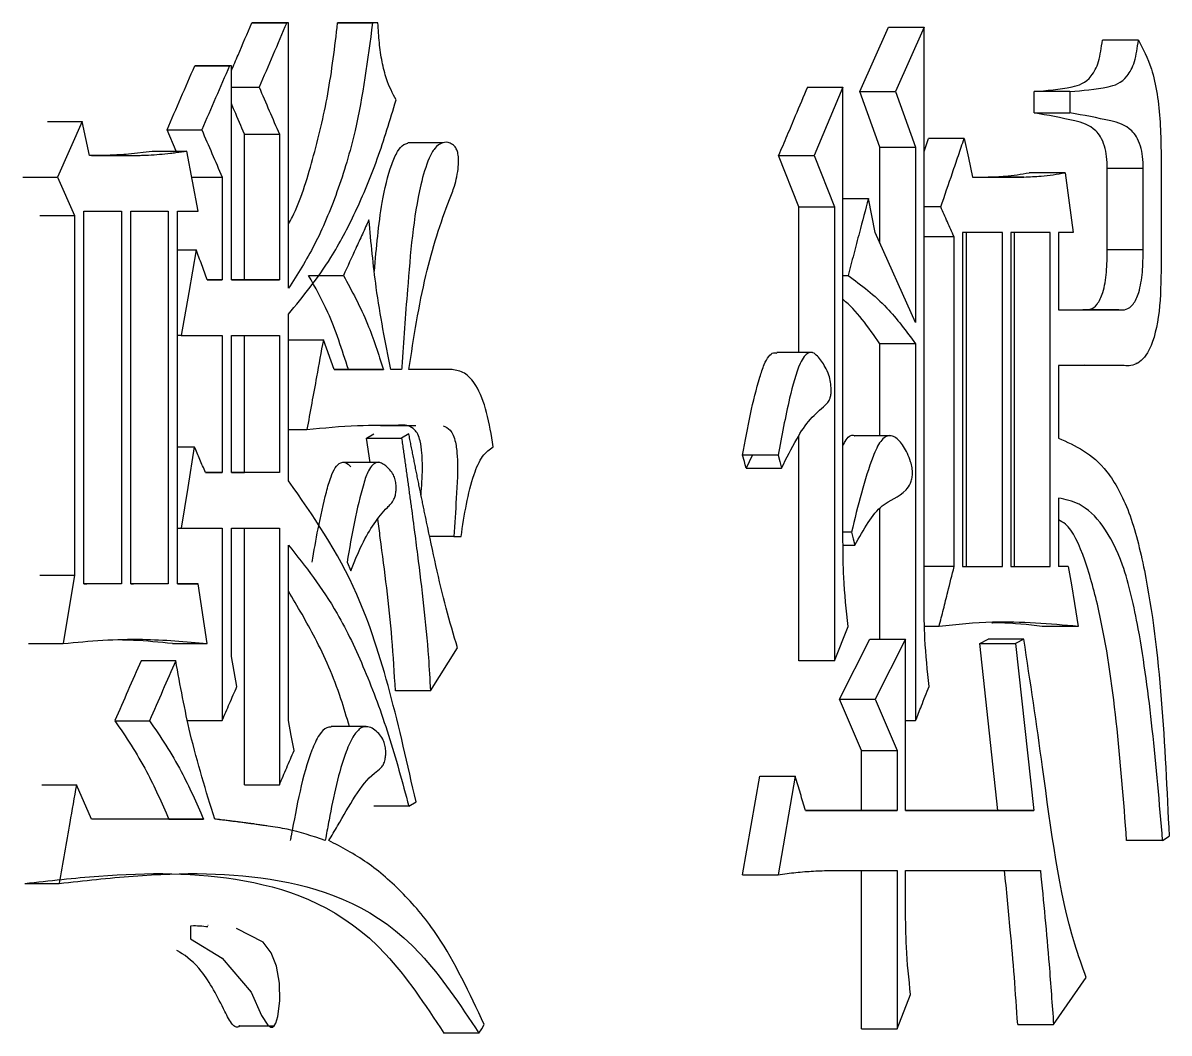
# Model space of a CAD drawing. Header units: millimetres. Extents: x 1852 to 4288, y 681 to 2404.
# Drawn here: x 2969.806 to 2972.702, y 950.292 to 952.845 of the extents above; entities that cross this region are included whole.
import ezdxf

# ---------------------------------------------------------------- set-up
doc = ezdxf.new("R2010")
doc.units = ezdxf.units.MM

msp = doc.modelspace()

# ---------------------------------------------------------------- linework, layer by layer
at = {"color": 7, "linetype": 'Continuous', "lineweight": 25}
for p, q in [((2970.3844, 952.845), (2970.4725, 952.845)), ((2970.3891, 952.845), (2970.3844, 952.845)), ((2970.4771, 952.845), (2970.3891, 952.845)), ((2970.4771, 952.845), (2970.4725, 952.845)), ((2970.4771, 952.1743), (2970.4771, 952.845)), ((2970.7032, 952.845), (2970.6149, 952.845)), ((2970.7032, 952.845), (2970.6895, 952.845)), ((2971.9208, 952.6719), (2971.993, 952.8342)), ((2971.993, 952.8342), (2972.0831, 952.8342)), ((2972.0831, 952.8342), (2972.0109, 952.6719)), ((2972.0831, 951.3847), (2972.0831, 952.8342)), ((2972.6248, 952.8018), (2972.5339, 952.8018)), ((2970.2402, 952.7368), (2970.328, 952.7368)), ((2970.2449, 952.7368), (2970.2402, 952.7368)), ((2970.3327, 952.7368), (2970.2449, 952.7368)), ((2970.3327, 952.7368), (2970.328, 952.7368)), ((2970.3327, 952.1959), (2970.3327, 952.7368)), ((2970.3327, 952.6827), (2970.4027, 952.6827)), ((2971.7884, 952.6828), (2971.8783, 952.6828)), ((2971.8783, 952.6828), (2971.8052, 952.5097)), ((2971.8783, 951.5361), (2971.8783, 952.6828)), ((2971.9208, 952.6719), (2972.0109, 952.6719)), ((2971.9718, 952.5313), (2971.9208, 952.6719)), ((2972.0109, 952.6719), (2972.0619, 952.5313)), ((2972.4519, 952.672), (2972.3613, 952.672)), ((2972.3613, 952.6179), (2972.3613, 952.672)), ((2972.4519, 952.672), (2972.4519, 952.6179)), ((2972.3613, 952.6179), (2972.4519, 952.6179)), ((2969.8678, 952.5962), (2969.9552, 952.5962)), ((2969.9552, 952.5962), (2969.8932, 952.4556)), ((2969.9742, 952.5096), (2969.9552, 952.5962)), ((2970.17, 952.5746), (2970.2578, 952.5746)), ((2970.1934, 952.5205), (2970.17, 952.5746)), ((2970.3659, 952.5637), (2970.4539, 952.5637)), ((2970.3659, 952.1959), (2970.3659, 952.5637)), ((2970.4539, 952.5637), (2970.4539, 952.1959)), ((2972.0831, 952.5202), (2972.0943, 952.553)), ((2972.1845, 952.553), (2972.0943, 952.553)), ((2970.0726, 952.5142), (2970.1325, 952.5205)), ((2970.1325, 952.5205), (2970.2202, 952.5205)), ((2970.2484, 952.369), (2970.2202, 952.5205)), ((2970.8677, 952.5422), (2970.7786, 952.5422)), ((2971.9718, 952.2881), (2971.9718, 952.5313)), ((2972.0619, 952.5313), (2972.0619, 952.0878)), ((2972.682, 952.5205), (2972.682, 952.2176)), ((2971.7154, 952.5097), (2971.8052, 952.5097)), ((2971.767, 952.3799), (2971.7154, 952.5097)), ((2971.8052, 952.5097), (2971.8568, 952.3799)), ((2972.4394, 952.4664), (2972.3488, 952.4664)), ((2972.6371, 952.4772), (2972.5462, 952.4772)), ((2972.5462, 952.2717), (2972.5462, 952.4772)), ((2972.6371, 952.2717), (2972.6371, 952.4772)), ((2969.8059, 952.4556), (2969.8932, 952.4556)), ((2969.8932, 952.4556), (2969.9361, 952.3582)), ((2970.2323, 952.4556), (2970.3093, 952.4556)), ((2970.3093, 952.4556), (2970.3093, 952.1959)), ((2972.2056, 952.4556), (2972.3355, 952.4556)), ((2972.2056, 952.4556), (2972.245, 952.4556)), ((2972.3355, 952.4556), (2972.245, 952.4556)), ((2971.767, 952.3799), (2971.8568, 952.3799)), ((2971.767, 952.0121), (2971.767, 952.3799)), ((2971.8568, 952.3799), (2971.8568, 951.2332)), ((2971.8783, 952.4015), (2971.9426, 952.4015)), ((2971.9597, 952.315), (2971.9426, 952.4015)), ((2972.1255, 952.3799), (2972.0831, 952.3799)), ((2969.9599, 951.4279), (2969.9599, 952.369)), ((2969.9599, 952.369), (2970.055, 952.369)), ((2970.055, 952.369), (2970.055, 951.4279)), ((2970.0786, 951.4279), (2970.0786, 952.369)), ((2970.0786, 952.369), (2970.1731, 952.369)), ((2970.1731, 952.369), (2970.1731, 951.4279)), ((2970.1967, 952.369), (2970.2484, 952.369)), ((2970.1967, 951.4279), (2970.1967, 952.369)), ((2972.0619, 952.0878), (2971.9597, 952.315)), ((2972.1592, 952.3042), (2972.0831, 952.3042)), ((2972.1592, 951.4712), (2972.1592, 952.3042)), ((2972.2811, 952.315), (2972.1803, 952.315)), ((2972.1803, 952.315), (2972.1803, 951.4712)), ((2972.1907, 951.4712), (2972.1907, 952.315)), ((2972.2811, 951.4712), (2972.2811, 952.315)), ((2972.4021, 952.315), (2972.3021, 952.315)), ((2972.3021, 952.315), (2972.3021, 951.4712)), ((2972.3115, 951.4712), (2972.3115, 952.315)), ((2972.4021, 951.4712), (2972.4021, 952.315)), ((2972.4601, 952.315), (2972.4229, 952.315)), ((2972.4229, 952.315), (2972.4229, 952.1203)), ((2970.1967, 952.2717), (2970.2437, 952.2717)), ((2972.6371, 952.2717), (2972.5462, 952.2717)), ((2971.8783, 952.2068), (2971.8912, 952.2068)), ((2970.3093, 952.1959), (2970.2718, 952.1959)), ((2970.2718, 952.1959), (2970.3093, 952.1959)), ((2970.3327, 952.1959), (2970.3659, 952.1959)), ((2970.4539, 952.1959), (2970.3327, 952.1959)), ((2970.3659, 952.1959), (2970.4539, 952.1959)), ((2972.4229, 952.1203), (2972.5756, 952.1203)), ((2972.4229, 952.1203), (2972.4848, 952.1203)), ((2972.5756, 952.1203), (2972.4848, 952.1203)), ((2970.4771, 951.6875), (2970.4771, 952.1094)), ((2970.2061, 952.0553), (2970.1967, 952.0553)), ((2970.2061, 952.0553), (2970.3093, 952.0553)), ((2970.3093, 952.0553), (2970.3093, 951.7092)), ((2970.3327, 951.7092), (2970.3327, 952.0553)), ((2970.3327, 952.0553), (2970.4539, 952.0553)), ((2970.3659, 951.7092), (2970.3659, 952.0553)), ((2970.4539, 952.0553), (2970.4539, 951.7092)), ((2970.4771, 952.0445), (2970.5651, 952.0445)), ((2970.5928, 951.9688), (2970.5651, 952.0445)), ((2972.0619, 952.0337), (2971.9718, 952.0337)), ((2971.9718, 951.8019), (2971.9718, 952.0337)), ((2972.0619, 952.0337), (2972.0619, 951.0818)), ((2971.8013, 952.012), (2971.7107, 952.0121)), ((2970.717, 951.9688), (2970.5928, 951.9688)), ((2970.5928, 951.9688), (2970.6286, 951.9688)), ((2970.6286, 951.9688), (2970.717, 951.9688)), ((2970.7628, 951.9688), (2970.7353, 951.9688)), ((2970.8904, 951.9688), (2970.7812, 951.9688)), ((2970.8904, 951.9688), (2970.8018, 951.9688)), ((2972.5797, 951.9796), (2972.4228, 951.9796)), ((2972.4228, 951.9796), (2972.4228, 951.7957)), ((2972.5797, 951.9796), (2972.4889, 951.9797)), ((2972.6187, 951.985), (2972.622, 951.985)), ((2970.7099, 951.8279), (2970.7782, 951.8279)), ((2970.4771, 951.8173), (2970.5235, 951.8173)), ((2970.6743, 951.7957), (2970.6926, 951.8065)), ((2970.683, 951.7344), (2970.6743, 951.7957)), ((2970.6743, 951.7957), (2970.7628, 951.7957)), ((2970.7811, 951.8065), (2970.7628, 951.7957)), ((2971.767, 951.2332), (2971.767, 951.8014)), ((2971.9991, 951.8019), (2971.9085, 951.8019)), ((2970.1967, 951.7741), (2970.239, 951.7741)), ((2971.7143, 951.7524), (2971.6247, 951.7524)), ((2971.6491, 951.7517), (2971.6333, 951.7201)), ((2970.3093, 951.7092), (2970.2671, 951.7092)), ((2970.2671, 951.7092), (2970.3093, 951.7092)), ((2970.4539, 951.7092), (2970.3327, 951.7092)), ((2970.3327, 951.7092), (2970.3659, 951.7092)), ((2970.4539, 951.7092), (2970.3659, 951.7092)), ((2970.7077, 951.7344), (2970.6188, 951.7344)), ((2971.6333, 951.7201), (2971.723, 951.7201)), ((2972.4228, 951.6443), (2972.4228, 951.4712)), ((2971.9718, 951.2873), (2971.9718, 951.6162)), ((2970.1967, 951.5685), (2970.2061, 951.5685)), ((2970.2061, 951.5685), (2970.3093, 951.5685)), ((2970.3093, 951.5685), (2970.3093, 951.0818)), ((2970.3327, 951.5685), (2970.4539, 951.5685)), ((2970.3327, 951.244), (2970.3327, 951.5685)), ((2970.3659, 950.9195), (2970.3659, 951.5685)), ((2970.4539, 951.5685), (2970.4539, 950.9195)), ((2970.895, 951.5469), (2970.8344, 951.5469)), ((2970.895, 951.5469), (2970.9131, 951.5469)), ((2971.8997, 951.5578), (2971.8783, 951.5578)), ((2970.4771, 951.0818), (2970.4771, 951.5253)), ((2971.8785, 951.5254), (2971.9083, 951.5254)), ((2970.6251, 951.4821), (2970.6343, 951.4604)), ((2969.9361, 951.4495), (2969.9075, 951.2765)), ((2972.1592, 951.4712), (2972.0831, 951.4712)), ((2972.1803, 951.4712), (2972.2811, 951.4712)), ((2972.1803, 951.4712), (2972.1907, 951.4712)), ((2972.1907, 951.4712), (2972.2811, 951.4712)), ((2972.3021, 951.4712), (2972.4021, 951.4712)), ((2972.3021, 951.4712), (2972.3115, 951.4712)), ((2972.3115, 951.4712), (2972.4021, 951.4712)), ((2972.4477, 951.4712), (2972.4228, 951.4712)), ((2972.4477, 951.4712), (2972.4228, 951.4712)), ((2970.055, 951.4279), (2969.9599, 951.4279)), ((2969.9599, 951.4279), (2969.9674, 951.4279)), ((2970.055, 951.4279), (2969.9675, 951.4279)), ((2970.1731, 951.4279), (2970.0786, 951.4279)), ((2970.0786, 951.4279), (2970.0855, 951.4279)), ((2970.1731, 951.4279), (2970.0855, 951.4279)), ((2970.2484, 951.4279), (2970.1967, 951.4279)), ((2970.1967, 951.4279), (2970.2484, 951.4279)), ((2970.2718, 951.2765), (2970.2484, 951.4279)), ((2971.8568, 951.2332), (2971.8912, 951.3198)), ((2972.1212, 951.3198), (2972.0846, 951.3198)), ((2972.4725, 951.3198), (2972.3819, 951.3198)), ((2969.8202, 951.2765), (2969.9075, 951.2765)), ((2970.184, 951.2765), (2970.2718, 951.2765)), ((2971.8697, 951.1359), (2971.9463, 951.2873)), ((2972.0364, 951.2873), (2971.9597, 951.1359)), ((2972.0364, 950.8546), (2972.0364, 951.2873)), ((2972.2242, 951.2765), (2972.245, 951.2873)), ((2972.2242, 951.2765), (2972.3146, 951.2765)), ((2972.27, 950.8546), (2972.2242, 951.2765)), ((2972.3355, 951.2873), (2972.245, 951.2873)), ((2972.3355, 951.2873), (2972.3146, 951.2765)), ((2972.3146, 951.2765), (2972.3605, 950.8546)), ((2970.8358, 951.1575), (2970.904, 951.2657)), ((2970.1919, 951.2332), (2970.1043, 951.2332)), ((2971.8568, 951.2332), (2971.767, 951.2332)), ((2970.8358, 951.1575), (2970.7473, 951.1575)), ((2971.8697, 951.1359), (2971.9597, 951.1359)), ((2971.9251, 951.0061), (2971.8697, 951.1359)), ((2971.9597, 951.1359), (2972.0151, 951.0061)), ((2972.0364, 951.0818), (2972.0619, 951.0818)), ((2970.6734, 951.0668), (2970.5845, 951.0668)), ((2971.9251, 951.0061), (2972.0151, 951.0061)), ((2971.9251, 950.8546), (2971.9251, 951.0061)), ((2972.0151, 951.0061), (2972.0151, 950.8546)), ((2971.6247, 950.6924), (2971.6679, 950.9412)), ((2971.6679, 950.9412), (2971.7576, 950.9412)), ((2971.7576, 950.9412), (2971.7143, 950.6924)), ((2969.8535, 950.9195), (2969.9409, 950.9195)), ((2969.979, 950.833), (2969.9409, 950.9195)), ((2970.781, 950.8654), (2970.7993, 950.8762)), ((2972.0151, 950.8546), (2971.7836, 950.8546)), ((2971.7836, 950.8546), (2971.9251, 950.8546)), ((2971.9251, 950.8546), (2972.0151, 950.8546)), ((2972.3605, 950.8546), (2972.0364, 950.8546)), ((2972.0364, 950.8546), (2972.27, 950.8546)), ((2972.27, 950.8546), (2972.3605, 950.8546)), ((2970.2624, 950.833), (2969.979, 950.833)), ((2970.1747, 950.833), (2969.979, 950.833)), ((2970.1747, 950.833), (2970.2624, 950.833)), ((2972.686, 950.7789), (2972.7023, 950.7897)), ((2972.686, 950.7789), (2972.5951, 950.7789)), ((2971.8482, 950.7032), (2972.0151, 950.7032)), ((2971.9251, 950.303), (2971.9251, 950.7032)), ((2972.0151, 950.7032), (2972.0151, 950.303)), ((2972.0364, 950.7032), (2972.3771, 950.7032)), ((2972.0364, 950.6058), (2972.0364, 950.7032)), ((2969.8106, 950.6706), (2969.8979, 950.6706)), ((2971.6247, 950.6924), (2971.7143, 950.6924)), ((2970.2296, 950.5625), (2970.2296, 950.5301)), ((2970.2741, 950.5644), (2970.2736, 950.5644)), ((2972.4104, 950.3138), (2972.493, 950.4325)), ((2972.0151, 950.303), (2972.0491, 950.3895)), ((2970.3531, 950.3108), (2970.4416, 950.3107)), ((2970.9585, 950.2922), (2970.8698, 950.2922)), ((2972.3198, 950.3138), (2972.4104, 950.3138))]:
    msp.add_line(p, q, dxfattribs=at)
at = {"color": 7, "linetype": 'Continuous', "lineweight": 25, "flags": 128}
for points in [[(2970.6011, 952.845), (2970.6306, 952.845), (2970.6895, 952.845)], [(2970.6149, 952.845), (2970.6102, 952.845), (2970.6072, 952.845), (2970.6042, 952.845), (2970.6011, 952.845)], [(2972.1845, 952.553), (2972.1951, 952.5043), (2972.2056, 952.4556)], [(2971.9718, 952.5313), (2972.0168, 952.5313), (2972.0619, 952.5313)], [(2972.4394, 952.4664), (2972.4498, 952.3907), (2972.4601, 952.315)], [(2969.8488, 952.3582), (2969.8924, 952.3582), (2969.9361, 952.3582)], [(2969.9361, 952.3582), (2969.9361, 951.9039), (2969.9361, 951.4495)], [(2970.2437, 952.2717), (2970.2249, 952.1635), (2970.2061, 952.0553)], [(2970.239, 951.7741), (2970.2225, 951.6713), (2970.2061, 951.5685)], [(2971.6333, 951.7201), (2971.6311, 951.7282), (2971.629, 951.7363), (2971.6247, 951.7525)], [(2971.7143, 951.7525), (2971.7187, 951.7363), (2971.723, 951.7201)], [(2971.8997, 951.5578), (2971.904, 951.5416), (2971.9083, 951.5254)], [(2969.8488, 951.4495), (2969.8706, 951.4495), (2969.8924, 951.4495), (2969.9143, 951.4495), (2969.9361, 951.4495)], [(2972.4477, 951.4712), (2972.4554, 951.4246), (2972.463, 951.378), (2972.4725, 951.3198)], [(2971.9463, 951.2873), (2971.9691, 951.2873), (2972.0027, 951.2873), (2972.0364, 951.2873)], [(2970.3467, 951.1683), (2970.3397, 951.2062), (2970.3327, 951.244)], [(2970.0383, 951.0817), (2970.0604, 951.0817), (2970.0826, 951.0817), (2970.1259, 951.0817)], [(2970.2215, 951.0818), (2970.2437, 951.0818), (2970.2658, 951.0818), (2970.3093, 951.0818)], [(2970.491, 951.006), (2970.4841, 951.0439), (2970.4771, 951.0818)], [(2970.3659, 950.9195), (2970.3881, 950.9195), (2970.4103, 950.9195), (2970.4539, 950.9195)], [(2970.781, 950.8654), (2970.7446, 950.8654), (2970.7186, 950.8654), (2970.6926, 950.8654)], [(2970.2296, 950.5301), (2970.3097, 950.4818), (2970.3827, 950.3952), (2970.4091, 950.3365), (2970.4247, 950.3126), (2970.4321, 950.3074), (2970.4365, 950.3072), (2970.4407, 950.3103), (2970.4449, 950.3176), (2970.45, 950.3345), (2970.4552, 950.3737), (2970.4546, 950.418), (2970.4466, 950.461), (2970.4331, 950.4951), (2970.4132, 950.5216), (2970.346, 950.5568), (2970.346, 950.5568)], [(2970.9584, 950.2922), (2970.9652, 950.303), (2970.9719, 950.3137)], [(2971.9251, 950.303), (2971.9476, 950.303), (2971.9701, 950.303), (2971.9926, 950.303), (2972.0151, 950.303)]]:
    msp.add_lwpolyline(points, dxfattribs=at)
at = {"color": 7, "linetype": 'Continuous', "lineweight": 25}
for points, knots in [([(2970.3327, 952.7245), (2970.3384, 952.7376), (2970.3556, 952.7778), (2970.3728, 952.8179), (2970.3844, 952.845)], [0, 0, 0, 0, 0.326762, 1, 1, 1, 1]), ([(2970.4725, 952.845), (2970.4609, 952.8179), (2970.4376, 952.7639), (2970.4144, 952.7098), (2970.4027, 952.6827)], [0, 0, 0, 0, 0.4999997, 1, 1, 1, 1]), ([(2970.6895, 952.845), (2970.6772, 952.7521), (2970.6572, 952.6001), (2970.6017, 952.4159), (2970.5448, 952.2811), (2970.4996, 952.2097), (2970.4771, 952.1743)], [0, 0, 0, 0, 0.347456, 0.568585, 0.785979, 1, 1, 1, 1]), ([(2970.4771, 952.3372), (2970.4804, 952.343), (2970.5054, 952.3881), (2970.5393, 952.5002), (2970.5797, 952.6637), (2970.594, 952.7843), (2970.6011, 952.845)], [0, 0, 0, 0, 0.046421, 0.359328, 0.677626, 1, 1, 1, 1]), ([(2970.749, 952.6503), (2970.7402, 952.6668), (2970.7256, 952.6944), (2970.7131, 952.7468), (2970.7058, 952.7946), (2970.7041, 952.8282), (2970.7032, 952.845)], [0, 0, 0, 0, 0.330678, 0.5509904, 0.7745699, 1, 1, 1, 1]), ([(2972.3613, 952.672), (2972.3931, 952.6741), (2972.4417, 952.6774), (2972.499, 952.6947), (2972.5263, 952.745), (2972.5313, 952.7826), (2972.5339, 952.8018)], [0, 0, 0, 0, 0.492676, 0.749427, 0.872012, 1, 1, 1, 1]), ([(2972.4519, 952.672), (2972.4838, 952.6741), (2972.5324, 952.6774), (2972.5898, 952.6947), (2972.6171, 952.745), (2972.6222, 952.7826), (2972.6248, 952.8018)], [0, 0, 0, 0, 0.492785, 0.749576, 0.872123, 1, 1, 1, 1]), ([(2972.6248, 952.8018), (2972.6367, 952.7793), (2972.6566, 952.7418), (2972.6731, 952.6655), (2972.6807, 952.5943), (2972.6816, 952.5452), (2972.682, 952.5205)], [0, 0, 0, 0, 0.32906, 0.549528, 0.774008, 1, 1, 1, 1]), ([(2970.17, 952.5746), (2970.1817, 952.6016), (2970.2051, 952.6557), (2970.2285, 952.7098), (2970.2402, 952.7368)], [0, 0, 0, 0, 0.499999, 1, 1, 1, 1]), ([(2970.328, 952.7368), (2970.3163, 952.7098), (2970.2929, 952.6557), (2970.2695, 952.6016), (2970.2578, 952.5746)], [0, 0, 0, 0, 0.5, 1, 1, 1, 1]), ([(2970.4027, 952.6827), (2970.4113, 952.6629), (2970.4283, 952.6232), (2970.4454, 952.5836), (2970.4539, 952.5637)], [0, 0, 0, 0, 0.500001, 1, 1, 1, 1]), ([(2971.7884, 952.6828), (2971.7782, 952.6585), (2971.7609, 952.6175), (2971.7366, 952.5598), (2971.7224, 952.5264), (2971.7154, 952.5097)], [0, 0, 0, 0, 0.420871, 0.710435, 1, 1, 1, 1]), ([(2970.3659, 952.5637), (2970.3574, 952.5836), (2970.3463, 952.6093), (2970.3353, 952.6351), (2970.3327, 952.641)], [0, 0, 0, 0, 0.770201, 1, 1, 1, 1]), ([(2970.4771, 952.1094), (2970.5138, 952.154), (2970.5747, 952.2278), (2970.6476, 952.3663), (2970.7034, 952.4995), (2970.7338, 952.5998), (2970.749, 952.6503)], [0, 0, 0, 0, 0.333809, 0.553089, 0.775219, 1, 1, 1, 1]), ([(2972.5462, 952.4772), (2972.5459, 952.4873), (2972.5454, 952.5073), (2972.5394, 952.5357), (2972.5296, 952.5581), (2972.5052, 952.5872), (2972.4477, 952.6019), (2972.3956, 952.6115), (2972.3613, 952.6179)], [0, 0, 0, 0, 0.060186, 0.119313, 0.185904, 0.25149, 0.507936, 1, 1, 1, 1]), ([(2972.637, 952.4772), (2972.6368, 952.4873), (2972.6362, 952.5073), (2972.6303, 952.5357), (2972.6205, 952.5581), (2972.596, 952.5872), (2972.5385, 952.6019), (2972.4862, 952.6115), (2972.4519, 952.6179)], [0, 0, 0, 0, 0.060123, 0.1192, 0.185763, 0.251345, 0.507834, 1, 1, 1, 1]), ([(2970.2578, 952.5746), (2970.2664, 952.5547), (2970.2836, 952.5151), (2970.3007, 952.4754), (2970.3093, 952.4556)], [0, 0, 0, 0, 0.500001, 1, 1, 1, 1]), ([(2972.1255, 952.3799), (2972.1353, 952.4087), (2972.1501, 952.452), (2972.1698, 952.5097), (2972.1796, 952.5385), (2972.1845, 952.553)], [0, 0, 0, 0, 0.5, 0.75, 1, 1, 1, 1]), ([(2970.2202, 952.5205), (2970.211, 952.5191), (2970.1972, 952.5171), (2970.1649, 952.5131), (2970.1395, 952.5111), (2970.1163, 952.51), (2970.1093, 952.5097), (2970.1024, 952.5094), (2970.0954, 952.5092), (2970.0861, 952.509), (2970.0768, 952.5088), (2970.0676, 952.5087), (2970.0606, 952.5087), (2970.0536, 952.5087), (2970.0466, 952.5087), (2970.0397, 952.5087), (2970.0338, 952.5087), (2970.0292, 952.5088), (2970.0257, 952.5088), (2970.0222, 952.5089), (2970.0187, 952.5089), (2970.0152, 952.5089), (2970.0117, 952.509), (2970.0082, 952.509), (2970.0036, 952.5091), (2969.9989, 952.5092), (2969.9942, 952.5093), (2969.9907, 952.5093), (2969.9872, 952.5094), (2969.9837, 952.5095), (2969.9794, 952.5095), (2969.9762, 952.5096), (2969.9742, 952.5096)], [0, 0, 0, 0, 0.113118, 0.169677, 0.395941, 0.424221, 0.4525, 0.480779, 0.509059, 0.537338, 0.593897, 0.622177, 0.650456, 0.678735, 0.707015, 0.735294, 0.763573, 0.777713, 0.791853, 0.805993, 0.820132, 0.834272, 0.848412, 0.862551, 0.876691, 0.90497, 0.91911, 0.93325, 0.947389, 0.961529, 0.975669, 1, 1, 1, 1]), ([(2970.6943, 952.2179), (2970.6993, 952.2767), (2970.7074, 952.3712), (2970.7307, 952.4729), (2970.7513, 952.52), (2970.766, 952.5382), (2970.7753, 952.5401), (2970.7787, 952.5408)], [0, 0, 0, 0, 0.454474, 0.731259, 0.84685, 0.944624, 1, 1, 1, 1]), ([(2970.7812, 951.9688), (2970.7938, 952.05), (2970.8178, 952.2045), (2970.8649, 952.3519), (2970.8982, 952.4342), (2970.9057, 952.4696), (2970.9072, 952.4985), (2970.906, 952.5135), (2970.9021, 952.5258), (2970.8955, 952.5358), (2970.8831, 952.5437), (2970.8657, 952.5441), (2970.8468, 952.5309), (2970.8272, 952.495), (2970.7943, 952.3814), (2970.7799, 952.1955), (2970.7669, 952.0389), (2970.763, 951.9711), (2970.7629, 951.9688)], [0, 0, 0, 0, 0.188824, 0.359425, 0.391174, 0.431004, 0.443042, 0.4552, 0.463942, 0.475035, 0.493349, 0.52466, 0.556942, 0.585534, 0.64557, 0.848774, 0.994709, 1, 1, 1, 1]), ([(2970.073, 952.5131), (2970.0652, 952.5126), (2970.0456, 952.5112), (2970.0071, 952.5098), (2969.9845, 952.5097), (2969.9752, 952.5096)], [0, 0, 0, 0, 0.27763, 0.704747, 1, 1, 1, 1]), ([(2972.245, 952.4556), (2972.2595, 952.4561), (2972.2841, 952.4568), (2972.3187, 952.4613), (2972.3388, 952.4647), (2972.3488, 952.4664)], [0, 0, 0, 0, 0.416267, 0.70808, 1, 1, 1, 1]), ([(2972.3355, 952.4556), (2972.3499, 952.4562), (2972.3746, 952.4571), (2972.4092, 952.461), (2972.4294, 952.4646), (2972.4394, 952.4664)], [0, 0, 0, 0, 0.415687, 0.707752, 1, 1, 1, 1]), ([(2971.9426, 952.4015), (2971.935, 952.3727), (2971.9226, 952.3258), (2971.9055, 952.2609), (2971.8959, 952.2248), (2971.8912, 952.2068)], [0, 0, 0, 0, 0.444073, 0.722036, 1, 1, 1, 1]), ([(2972.1592, 952.3042), (2972.1536, 952.3168), (2972.1424, 952.342), (2972.1311, 952.3673), (2972.1255, 952.3799)], [0, 0, 0, 0, 0.499999, 1, 1, 1, 1]), ([(2970.6803, 952.3474), (2970.6748, 952.3354), (2970.6637, 952.3112), (2970.6423, 952.2644), (2970.6263, 952.2295), (2970.6159, 952.2068)], [0, 0, 0, 0, 0.25711, 0.51422, 1, 1, 1, 1]), ([(2970.7353, 951.9688), (2970.7219, 952.0372), (2970.6979, 952.1598), (2970.6857, 952.2899), (2970.6803, 952.3474)], [0, 0, 0, 0, 0.55855, 1, 1, 1, 1]), ([(2970.2718, 952.1959), (2970.2671, 952.2086), (2970.2578, 952.2338), (2970.2484, 952.259), (2970.2437, 952.2717)], [0, 0, 0, 0, 0.500001, 1, 1, 1, 1]), ([(2972.495, 952.1209), (2972.4977, 952.1208), (2972.5065, 952.1206), (2972.5214, 952.1321), (2972.5372, 952.1644), (2972.5453, 952.2153), (2972.5459, 952.2528), (2972.5462, 952.2717)], [0, 0, 0, 0, 0.0867607, 0.2858243, 0.4905188, 0.7427767, 1, 1, 1, 1]), ([(2972.5756, 952.1203), (2972.5817, 952.1199), (2972.594, 952.119), (2972.6122, 952.1318), (2972.628, 952.1645), (2972.6361, 952.2153), (2972.6367, 952.2528), (2972.6371, 952.2717)], [0, 0, 0, 0, 0.178016, 0.357314, 0.541602, 0.768589, 1, 1, 1, 1]), ([(2970.5276, 952.2068), (2970.5351, 952.2068), (2970.5499, 952.2068), (2970.5793, 952.2068), (2970.6013, 952.2068), (2970.6159, 952.2068)], [0, 0, 0, 0, 0.2525093, 0.5050093, 1, 1, 1, 1]), ([(2970.6286, 951.9688), (2970.6124, 952.0191), (2970.5837, 952.108), (2970.5446, 952.1768), (2970.5276, 952.2068)], [0, 0, 0, 0, 0.56494, 1, 1, 1, 1]), ([(2970.6159, 952.2068), (2970.6372, 952.1676), (2970.6756, 952.0972), (2970.7042, 952.0083), (2970.717, 951.9688)], [0, 0, 0, 0, 0.555111, 1, 1, 1, 1]), ([(2971.8912, 952.2068), (2971.9245, 952.1822), (2971.9843, 952.1382), (2972.0381, 952.0658), (2972.0619, 952.0337)], [0, 0, 0, 0, 0.557248, 1, 1, 1, 1]), ([(2972.682, 952.2176), (2972.6812, 952.1782), (2972.6798, 952.1012), (2972.6534, 952.0076), (2972.6149, 951.9761), (2972.5914, 951.9785), (2972.5797, 951.9796)], [0, 0, 0, 0, 0.295173, 0.576606, 0.789028, 1, 1, 1, 1]), ([(2971.9718, 952.0337), (2971.9419, 952.0766), (2971.9119, 952.1196), (2971.8785, 952.1459), (2971.8783, 952.1461)], [0, 0, 0, 0, 0.994822, 1, 1, 1, 1]), ([(2970.5651, 952.0445), (2970.5594, 952.0131), (2970.5496, 951.9596), (2970.5357, 951.8838), (2970.5275, 951.8395), (2970.5235, 951.8173)], [0, 0, 0, 0, 0.414509, 0.7072526, 1, 1, 1, 1]), ([(2971.6247, 951.7525), (2971.6311, 951.7875), (2971.6434, 951.8555), (2971.6622, 951.9319), (2971.6781, 951.9807), (2971.6897, 952.0029), (2971.7012, 952.0129), (2971.7081, 952.0114), (2971.711, 952.0108)], [0, 0, 0, 0, 0.332169, 0.644911, 0.764477, 0.861963, 0.944096, 1, 1, 1, 1]), ([(2971.723, 951.7201), (2971.7355, 951.7451), (2971.7583, 951.7906), (2971.795, 951.8472), (2971.8233, 951.8686), (2971.8402, 951.8854), (2971.8454, 951.8944), (2971.8481, 951.9064), (2971.8487, 951.9205), (2971.8471, 951.9375), (2971.8424, 951.9581), (2971.8309, 951.9809), (2971.8173, 952), (2971.8025, 952.0136), (2971.7906, 952.012), (2971.7794, 952.0026), (2971.7611, 951.9679), (2971.7387, 951.8821), (2971.7234, 951.8009), (2971.7143, 951.7525)], [0, 0, 0, 0, 0.133739, 0.243051, 0.352533, 0.371712, 0.391103, 0.40333, 0.418292, 0.440552, 0.463875, 0.498841, 0.561321, 0.592898, 0.624761, 0.654015, 0.68757, 0.813379, 1, 1, 1, 1]), ([(2970.9946, 951.7741), (2970.9897, 951.8036), (2970.9801, 951.8618), (2970.9544, 951.9286), (2970.9222, 951.9642), (2970.901, 951.9673), (2970.8904, 951.9688)], [0, 0, 0, 0, 0.291567, 0.574035, 0.788626, 1, 1, 1, 1]), ([(2970.5235, 951.8173), (2970.5663, 951.8216), (2970.6455, 951.8294), (2970.737, 951.8286), (2970.7856, 951.8278), (2970.7984, 951.8276)], [0, 0, 0, 0, 0.465184, 0.860123, 1, 1, 1, 1]), ([(2970.8119, 951.652), (2970.8136, 951.6742), (2970.8162, 951.7094), (2970.8148, 951.7557), (2970.811, 951.7859), (2970.8042, 951.8063), (2970.7939, 951.8203), (2970.7744, 951.8305), (2970.7576, 951.8285), (2970.7464, 951.8271)], [0, 0, 0, 0, 0.2337206, 0.3700639, 0.4821612, 0.5546155, 0.6270686, 0.7492778, 1, 1, 1, 1]), ([(2970.8679, 951.8266), (2970.8739, 951.8241), (2970.8832, 951.8203), (2970.8938, 951.8041), (2970.9004, 951.7818), (2970.9061, 951.7275), (2970.9012, 951.6469), (2970.897, 951.5791), (2970.895, 951.5469)], [0, 0, 0, 0, 0.1205275, 0.1871773, 0.2540797, 0.3617656, 0.6971494, 1, 1, 1, 1]), ([(2970.7628, 951.7957), (2970.7631, 951.7931), (2970.7639, 951.7878), (2970.765, 951.7798), (2970.7662, 951.7719), (2970.7677, 951.7613), (2970.7692, 951.7507), (2970.7707, 951.7401), (2970.7718, 951.7322), (2970.7733, 951.7216), (2970.7748, 951.711), (2970.7763, 951.7004), (2970.7774, 951.6924), (2970.7789, 951.6818), (2970.7804, 951.6712), (2970.7822, 951.658), (2970.784, 951.6447), (2970.7862, 951.6287), (2970.7891, 951.6075), (2970.7919, 951.5862), (2970.7968, 951.5489), (2970.811, 951.4367), (2970.8275, 951.3017), (2970.8342, 951.1856), (2970.8358, 951.1575)], [0, 0, 0, 0, 0.012619, 0.025237, 0.037856, 0.050474, 0.075711, 0.08833, 0.100948, 0.113567, 0.138804, 0.151422, 0.164041, 0.176659, 0.201896, 0.214515, 0.239752, 0.264989, 0.290226, 0.3407, 0.365937, 0.466887, 0.870929, 1, 1, 1, 1]), ([(2970.904, 951.2657), (2970.8943, 951.2988), (2970.8646, 951.4003), (2970.8396, 951.5192), (2970.8212, 951.6066), (2970.8174, 951.6251), (2970.8136, 951.6436), (2970.8103, 951.6599), (2970.8075, 951.6738), (2970.8061, 951.6808), (2970.8042, 951.6901), (2970.8023, 951.6994), (2970.8005, 951.7087), (2970.7991, 951.7156), (2970.7972, 951.725), (2970.7954, 951.7343), (2970.7935, 951.7436), (2970.7921, 951.7506), (2970.7903, 951.7599), (2970.7884, 951.7692), (2970.7866, 951.7785), (2970.7852, 951.7855), (2970.7834, 951.7949), (2970.782, 951.8019), (2970.7811, 951.8065)], [0, 0, 0, 0, 0.194919, 0.596792, 0.647185, 0.672381, 0.697577, 0.74797, 0.760568, 0.773166, 0.785764, 0.81096, 0.823558, 0.836156, 0.848754, 0.873951, 0.886549, 0.899147, 0.911745, 0.936941, 0.949539, 0.962137, 0.974736, 1, 1, 1, 1]), ([(2971.8783, 951.7769), (2971.88, 951.7806), (2971.8875, 951.7968), (2971.8996, 951.8064), (2971.9078, 951.8015), (2971.9082, 951.8012)], [0, 0, 0, 0, 0.216989, 0.955314, 1, 1, 1, 1]), ([(2971.9083, 951.5254), (2971.9303, 951.5648), (2971.9691, 951.6348), (2972.0233, 951.6452), (2972.0474, 951.6772), (2972.0526, 951.6922), (2972.0546, 951.7062), (2972.0531, 951.7216), (2972.0486, 951.7392), (2972.0387, 951.7647), (2972.0214, 951.7911), (2971.9972, 951.8074), (2971.972, 951.7912), (2971.9363, 951.7086), (2971.916, 951.6246), (2971.8997, 951.5578)], [0, 0, 0, 0, 0.206756, 0.36622, 0.399315, 0.414903, 0.42938, 0.446247, 0.465285, 0.496864, 0.558757, 0.621691, 0.682799, 0.747419, 1, 1, 1, 1]), ([(2972.4228, 951.7957), (2972.4653, 951.7769), (2972.5314, 951.7475), (2972.6048, 951.6131), (2972.6787, 951.3126), (2972.6918, 951.0219), (2972.7023, 950.7897)], [0, 0, 0, 0, 0.2265728, 0.3529789, 0.4833551, 1, 1, 1, 1]), ([(2970.2671, 951.7092), (2970.2624, 951.72), (2970.2531, 951.7416), (2970.2437, 951.7633), (2970.239, 951.7741)], [0, 0, 0, 0, 0.500001, 1, 1, 1, 1]), ([(2970.9131, 951.5469), (2970.9216, 951.602), (2970.9334, 951.678), (2970.9661, 951.7538), (2970.9852, 951.7674), (2970.9946, 951.7741)], [0, 0, 0, 0, 0.572071, 0.789697, 1, 1, 1, 1]), ([(2970.5368, 951.482), (2970.5416, 951.5105), (2970.5519, 951.5711), (2970.5682, 951.643), (2970.5825, 951.6952), (2970.5947, 951.7222), (2970.6075, 951.7343), (2970.6218, 951.7357), (2970.63, 951.7278), (2970.6349, 951.723)], [0, 0, 0, 0, 0.251355, 0.535833, 0.663298, 0.7524074, 0.8422003, 0.9051749, 1, 1, 1, 1]), ([(2970.6343, 951.4604), (2970.6436, 951.4833), (2970.6614, 951.527), (2970.6929, 951.5807), (2970.7205, 951.6157), (2970.7408, 951.6334), (2970.7474, 951.6512), (2970.7491, 951.6636), (2970.7491, 951.6773), (2970.747, 951.6912), (2970.7417, 951.7054), (2970.7298, 951.7195), (2970.716, 951.7323), (2970.7005, 951.7361), (2970.689, 951.7284), (2970.6767, 951.7112), (2970.6609, 951.6619), (2970.6427, 951.5846), (2970.631, 951.5164), (2970.6251, 951.4821)], [0, 0, 0, 0, 0.117411, 0.224514, 0.331514, 0.385099, 0.401502, 0.417942, 0.434593, 0.453955, 0.473463, 0.503457, 0.565822, 0.597864, 0.6299, 0.663784, 0.718184, 0.85806, 1, 1, 1, 1]), ([(2970.7993, 950.8762), (2970.757, 951.0647), (2970.6826, 951.3962), (2970.539, 951.5997), (2970.4771, 951.6875)], [0, 0, 0, 0, 0.568507, 1, 1, 1, 1]), ([(2972.686, 950.7789), (2972.678, 950.8731), (2972.6625, 951.0547), (2972.6317, 951.2914), (2972.5913, 951.4734), (2972.5369, 951.5804), (2972.4795, 951.6328), (2972.4404, 951.6407), (2972.4228, 951.6443)], [0, 0, 0, 0, 0.245646, 0.473666, 0.633063, 0.763711, 0.894016, 1, 1, 1, 1]), ([(2970.7473, 951.1575), (2970.7446, 951.2015), (2970.7368, 951.3322), (2970.7183, 951.4754), (2970.7048, 951.575), (2970.7027, 951.5907)], [0, 0, 0, 0, 0.299395, 0.889632, 1, 1, 1, 1]), ([(2972.5951, 950.7789), (2972.5797, 950.9814), (2972.5604, 951.2351), (2972.4922, 951.4883), (2972.4553, 951.5729), (2972.4288, 951.5862), (2972.4228, 951.5892)], [0, 0, 0, 0, 0.63735, 0.798589, 0.954752, 1, 1, 1, 1]), ([(2971.8912, 951.3198), (2971.8868, 951.3608), (2971.8792, 951.432), (2971.8786, 951.5052), (2971.8783, 951.5361)], [0, 0, 0, 0, 0.576873, 1, 1, 1, 1]), ([(2970.4771, 951.5253), (2970.5196, 951.4717), (2970.59, 951.3829), (2970.6711, 951.2113), (2970.7319, 951.0476), (2970.7646, 950.9264), (2970.781, 950.8654)], [0, 0, 0, 0, 0.333002, 0.552476, 0.774971, 1, 1, 1, 1]), ([(2972.1212, 951.3198), (2972.1249, 951.3343), (2972.1322, 951.3634), (2972.1449, 951.4139), (2972.1539, 951.4498), (2972.1592, 951.4712)], [0, 0, 0, 0, 0.288217, 0.576435, 1, 1, 1, 1]), ([(2970.631, 951.0668), (2970.6241, 951.0905), (2970.6, 951.1727), (2970.5482, 951.2891), (2970.4999, 951.3704), (2970.4771, 951.4089)], [0, 0, 0, 0, 0.176257, 0.610601, 1, 1, 1, 1]), ([(2972.0958, 951.1683), (2972.0916, 951.2081), (2972.0841, 951.2792), (2972.0834, 951.3524), (2972.0831, 951.3847)], [0, 0, 0, 0, 0.558839, 1, 1, 1, 1]), ([(2972.4725, 951.3198), (2972.4366, 951.3229), (2972.3647, 951.3292), (2972.2476, 951.333), (2972.1661, 951.3245), (2972.1212, 951.3198)], [0, 0, 0, 0, 0.309877, 0.619791, 1, 1, 1, 1]), ([(2972.2553, 951.3294), (2972.2549, 951.3292), (2972.253, 951.3282), (2972.2571, 951.3289), (2972.2602, 951.3295)], [0, 0, 0, 0, 0.230108, 1, 1, 1, 1]), ([(2972.3819, 951.3198), (2972.346, 951.324), (2972.3056, 951.3288), (2972.2647, 951.3289), (2972.2601, 951.3289)], [0, 0, 0, 0, 0.887694, 1, 1, 1, 1]), ([(2969.9075, 951.2765), (2969.941, 951.2797), (2970.0079, 951.2862), (2970.1296, 951.2893), (2970.2172, 951.2814), (2970.2718, 951.2765)], [0, 0, 0, 0, 0.273667, 0.547376, 1, 1, 1, 1]), ([(2970.184, 951.2765), (2970.1511, 951.2799), (2970.1092, 951.2842), (2970.0669, 951.2851), (2970.0578, 951.2853)], [0, 0, 0, 0, 0.7854, 1, 1, 1, 1]), ([(2972.493, 950.4325), (2972.483, 950.4602), (2972.4282, 950.6113), (2972.3902, 950.9211), (2972.3515, 951.1803), (2972.3355, 951.2873)], [0, 0, 0, 0, 0.116288, 0.635254, 1, 1, 1, 1]), ([(2970.1043, 951.2332), (2970.0933, 951.208), (2970.0713, 951.1575), (2970.0493, 951.107), (2970.0383, 951.0818)], [0, 0, 0, 0, 0.5000021, 1, 1, 1, 1]), ([(2970.1919, 951.2332), (2970.181, 951.208), (2970.159, 951.1575), (2970.1369, 951.107), (2970.1259, 951.0817)], [0, 0, 0, 0, 0.4999967, 1, 1, 1, 1]), ([(2970.2906, 950.833), (2970.2686, 950.9036), (2970.2293, 951.0301), (2970.2034, 951.1709), (2970.1919, 951.2332)], [0, 0, 0, 0, 0.5578888, 1, 1, 1, 1]), ([(2970.3093, 951.0818), (2970.3155, 951.0962), (2970.328, 951.125), (2970.3405, 951.1539), (2970.3467, 951.1683)], [0, 0, 0, 0, 0.499999, 1, 1, 1, 1]), ([(2972.0619, 951.0818), (2972.0667, 951.0942), (2972.0748, 951.1148), (2972.0861, 951.1436), (2972.0926, 951.1601), (2972.0958, 951.1683)], [0, 0, 0, 0, 0.428346, 0.714167, 1, 1, 1, 1]), ([(2970.0383, 951.0817), (2970.0659, 951.0408), (2970.1154, 950.9671), (2970.1565, 950.8742), (2970.1747, 950.833)], [0, 0, 0, 0, 0.556343, 1, 1, 1, 1]), ([(2970.1259, 951.0817), (2970.1535, 951.0408), (2970.2031, 950.9671), (2970.2442, 950.8742), (2970.2624, 950.833)], [0, 0, 0, 0, 0.556387, 1, 1, 1, 1]), ([(2970.5846, 951.0652), (2970.5809, 951.0651), (2970.5704, 951.065), (2970.5526, 951.0451), (2970.5149, 950.9629), (2970.4973, 950.8618), (2970.4823, 950.7828), (2970.4815, 950.7789)], [0, 0, 0, 0, 0.06199, 0.176405, 0.324608, 0.966385, 1, 1, 1, 1]), ([(2970.5789, 950.7789), (2970.5863, 950.7911), (2970.6232, 950.852), (2970.664, 950.9307), (2970.7082, 950.9587), (2970.7175, 950.971), (2970.7213, 950.9827), (2970.723, 950.9961), (2970.7227, 951.01), (2970.7202, 951.0239), (2970.7144, 951.0382), (2970.7004, 951.0549), (2970.6818, 951.0686), (2970.6594, 951.0651), (2970.6396, 951.0437), (2970.6076, 950.9698), (2970.5878, 950.8762), (2970.5734, 950.7984), (2970.5701, 950.7812), (2970.5697, 950.7789)], [0, 0, 0, 0, 0.066203, 0.331418, 0.376174, 0.392134, 0.408285, 0.422252, 0.437571, 0.454108, 0.470588, 0.499884, 0.567199, 0.607022, 0.655995, 0.720748, 0.938177, 0.991744, 1, 1, 1, 1]), ([(2970.4539, 950.9195), (2970.4601, 950.9339), (2970.4725, 950.9628), (2970.4848, 950.9916), (2970.491, 951.006)], [0, 0, 0, 0, 0.499999, 1, 1, 1, 1]), ([(2971.7836, 950.8546), (2971.7792, 950.8691), (2971.7706, 950.8979), (2971.7619, 950.9267), (2971.7576, 950.9412)], [0, 0, 0, 0, 0.499999, 1, 1, 1, 1]), ([(2969.9409, 950.9195), (2969.9354, 950.8878), (2969.9255, 950.8304), (2969.9112, 950.7475), (2969.9024, 950.6963), (2969.8979, 950.6707)], [0, 0, 0, 0, 0.382595, 0.691297, 1, 1, 1, 1]), ([(2970.5697, 950.7789), (2970.5379, 950.7896), (2970.4901, 950.8058), (2970.4376, 950.8134), (2970.4154, 950.8168), (2970.4073, 950.818), (2970.4013, 950.8188), (2970.3952, 950.8197), (2970.3891, 950.8206), (2970.3841, 950.8212), (2970.379, 950.8219), (2970.3749, 950.8225), (2970.3709, 950.823), (2970.3668, 950.8235), (2970.3628, 950.8241), (2970.3577, 950.8247), (2970.3537, 950.8252), (2970.3486, 950.8259), (2970.3445, 950.8264), (2970.3405, 950.8269), (2970.3364, 950.8274), (2970.3324, 950.8279), (2970.3273, 950.8285), (2970.3232, 950.829), (2970.3182, 950.8296), (2970.3141, 950.8301), (2970.309, 950.8308), (2970.3049, 950.8312), (2970.3009, 950.8317), (2970.2964, 950.8323), (2970.293, 950.8327), (2970.2906, 950.833)], [0, 0, 0, 0, 0.346641, 0.519778, 0.563061, 0.584702, 0.606343, 0.627984, 0.649626, 0.671267, 0.682088, 0.703729, 0.714549, 0.72537, 0.747011, 0.757832, 0.779473, 0.790294, 0.811935, 0.822756, 0.833576, 0.855218, 0.866038, 0.88768, 0.8985, 0.920141, 0.930962, 0.952603, 0.963424, 0.974245, 1, 1, 1, 1]), ([(2970.9719, 950.3137), (2970.9345, 950.393), (2970.8733, 950.5227), (2970.7686, 950.6471), (2970.676, 950.7276), (2970.6112, 950.7618), (2970.5789, 950.7789)], [0, 0, 0, 0, 0.345608, 0.56562, 0.783503, 1, 1, 1, 1]), ([(2969.8106, 950.6706), (2969.8731, 950.6774), (2970.0602, 950.6977), (2970.3675, 950.7005), (2970.6746, 950.5849), (2970.822, 950.364), (2970.8698, 950.2923)], [0, 0, 0, 0, 0.166754, 0.500002, 0.83778, 1, 1, 1, 1]), ([(2969.8979, 950.6706), (2969.9603, 950.6774), (2970.1475, 950.6977), (2970.4547, 950.7004), (2970.7624, 950.5857), (2970.9102, 950.3644), (2970.9584, 950.2923)], [0, 0, 0, 0, 0.166548, 0.499383, 0.836688, 1, 1, 1, 1]), ([(2971.7143, 950.6924), (2971.7293, 950.6945), (2971.7592, 950.6986), (2971.8038, 950.7019), (2971.8334, 950.7028), (2971.8482, 950.7032)], [0, 0, 0, 0, 0.33558, 0.667724, 1, 1, 1, 1]), ([(2972.3198, 950.3138), (2972.3171, 950.3539), (2972.3117, 950.434), (2972.3003, 950.5638), (2972.2915, 950.6532), (2972.2866, 950.7032)], [0, 0, 0, 0, 0.306393, 0.61282, 1, 1, 1, 1]), ([(2972.3771, 950.7032), (2972.3811, 950.6637), (2972.3889, 950.5847), (2972.4003, 950.4549), (2972.4068, 950.3644), (2972.4104, 950.3138)], [0, 0, 0, 0, 0.306381, 0.612797, 1, 1, 1, 1]), ([(2972.0491, 950.3895), (2972.0449, 950.4292), (2972.0373, 950.5004), (2972.0367, 950.5736), (2972.0364, 950.6058)], [0, 0, 0, 0, 0.558835, 1, 1, 1, 1]), ([(2970.2734, 950.5605), (2970.2594, 950.562), (2970.2448, 950.5635), (2970.2302, 950.5626), (2970.2296, 950.5625)], [0, 0, 0, 0, 0.960238, 1, 1, 1, 1]), ([(2970.353, 950.3109), (2970.3529, 950.3107), (2970.3515, 950.3083), (2970.348, 950.3066), (2970.342, 950.3075), (2970.3302, 950.3184), (2970.3038, 950.3727), (2970.2637, 950.4494), (2970.2186, 950.4877), (2970.1971, 950.4994), (2970.195, 950.5005)], [0, 0, 0, 0, 0.002584, 0.028109, 0.054673, 0.100241, 0.232006, 0.645153, 0.96551, 1, 1, 1, 1])]:
    msp.add_open_spline(points, degree=3, knots=knots, dxfattribs=at)

doc.saveas('drawing.dxf')
